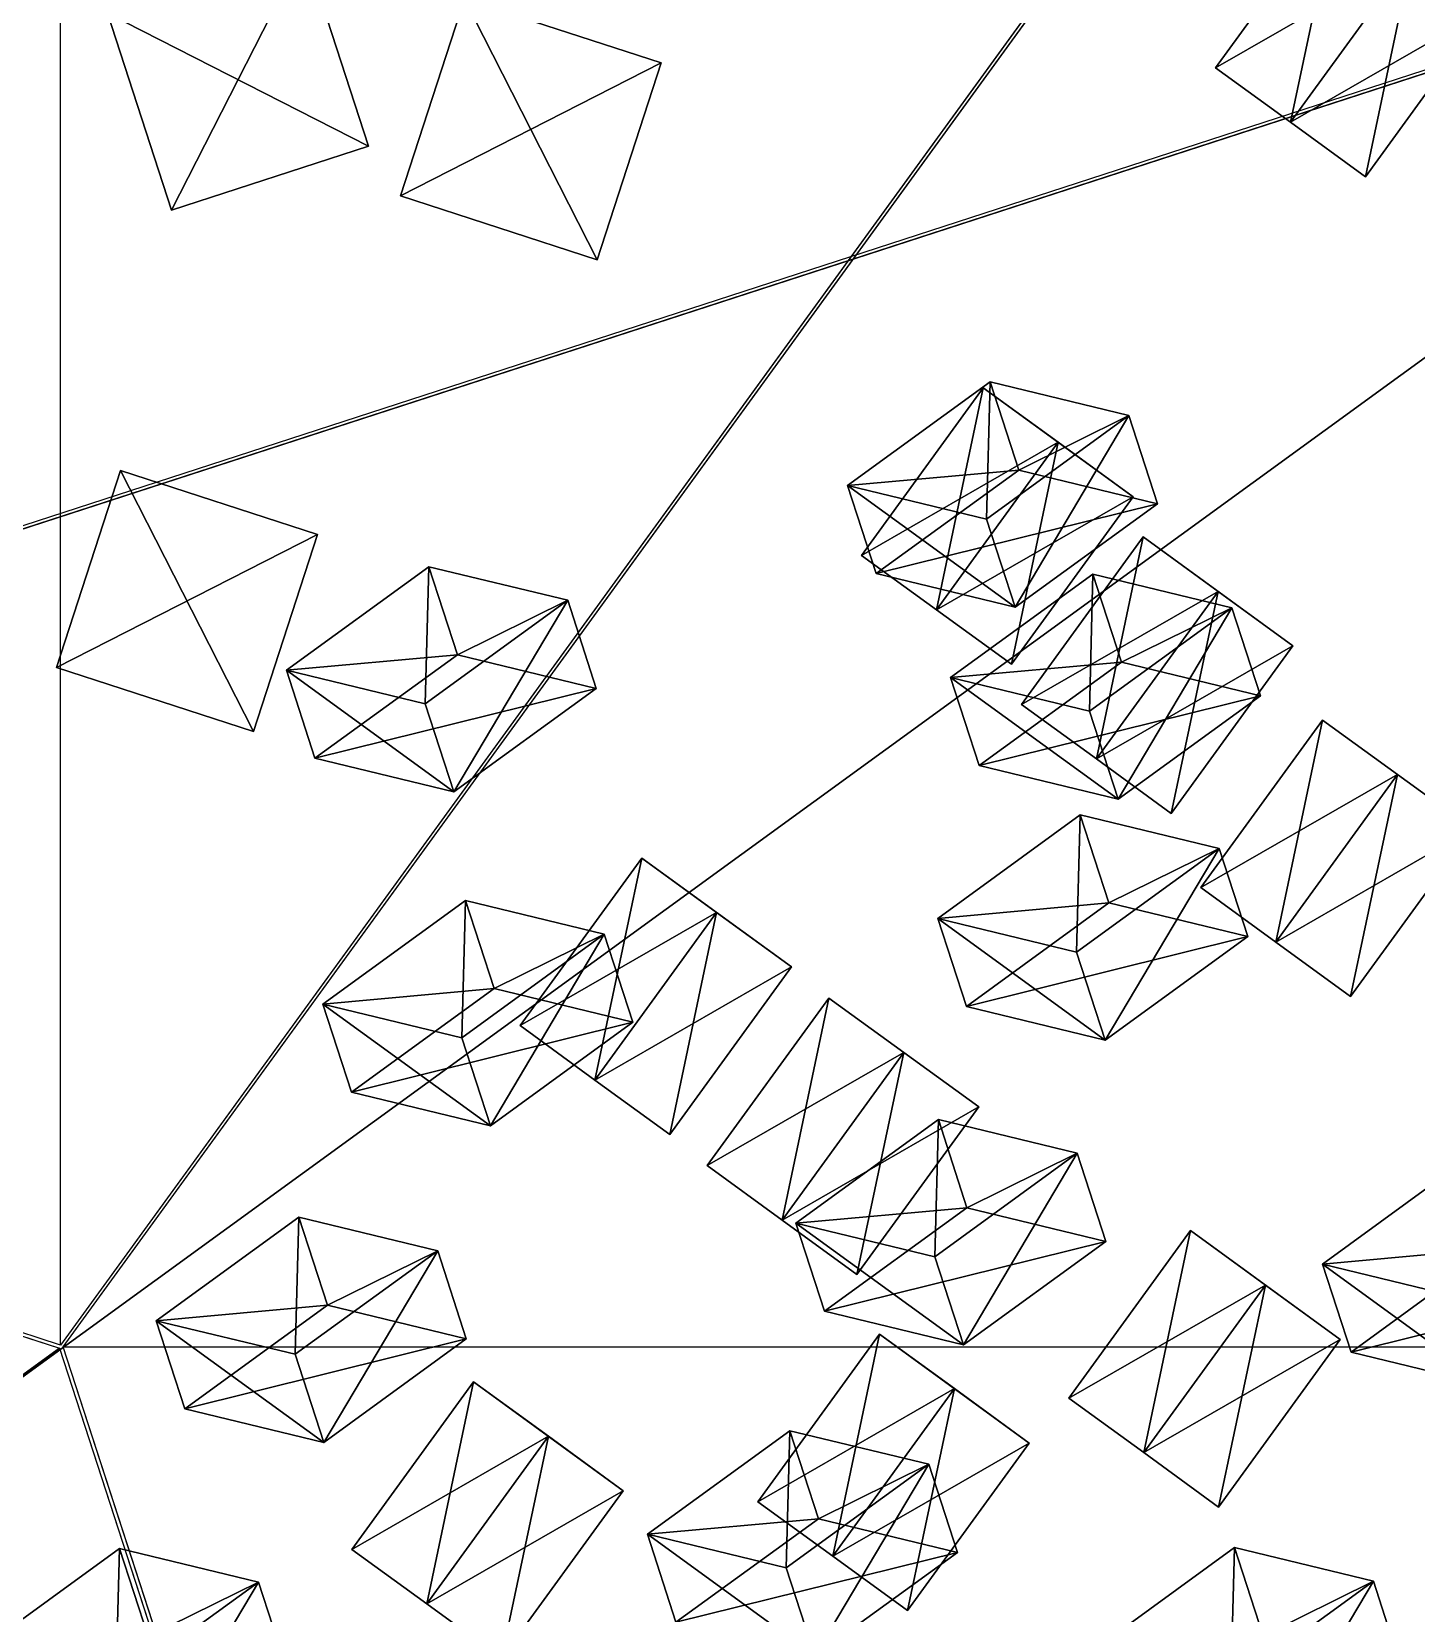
# Model space of a CAD drawing. Header units: metres. Extents: x -324 to 324, y -310 to 311.
# Drawn here: x 60.4 to 127.3, y -203.2 to -126.8 of the extents above; entities that cross this region are included whole.
import ezdxf

# ---------------------------------------------------------------- set-up
doc = ezdxf.new("R2010")
doc.units = ezdxf.units.M

msp = doc.modelspace()

# ---------------------------------------------------------------- linework, layer by layer
for p, q in [((200, 2.2904767e-05, -1262), (61.803394, -190.21127, -1262)), ((61.935287, -190.30716, -1261.8993), (200.13196, -0.09587097, -1261.8992)), ((61.803394, -190.21127, -1262), (-161.8034, -117.557014, -1262)), ((-61.803432, -190.21129, -738), (161.80338, -117.55707, -738)), ((-161.85385, -117.712006, -1261.8993), (61.75289, -190.36646, -1261.8992)), ((161.85379, -117.71214, -738.10077), (-61.75302, -190.36641, -738.10077)), ((61.75289, -190.36646, -1261.8992), (99.94637, -307.9328, -1061.904)), ((100.13975, -307.86996, -1061.9042), (61.935287, -190.30716, -1261.8993))]:
    msp.add_line(p, q)
for points in [[(61.803394, -190.21127, -1262), (61.803425, 190.21133, -1262), (200, 2.2904767e-05, -1262), (200.0001, 0.00012290476, -1261.9999)], [(261.94806, -190.3165, -938.3003), (61.935287, -190.30716, -1261.8993), (200.13196, -0.09587097, -1261.8992), (200.13206, -0.09577097, -1261.899)], [(-100.0555, -307.9384, -938.3003), (-161.85385, -117.712006, -1261.8993), (61.75289, -190.36646, -1261.8992), (61.75299, -190.36635, -1261.899)], [(161.85379, -117.71214, -738.10077), (-61.75302, -190.36641, -738.10077), (-99.94661, -307.93274, -938.09595), (-99.94651, -307.93265, -938.0958)], [(161.85379, -117.71214, -738.10077), (-99.94661, -307.93274, -938.09595), (100.05529, -307.93845, -1061.6997), (100.05539, -307.93835, -1061.6996)], [(161.85379, -117.71214, -738.10077), (100.05529, -307.93845, -1061.6997), (261.8568, -190.37567, -938.0959), (261.8569, -190.37556, -938.09576)], [(121.21862, -131.17221, -1254.5022), (117.60068, -128.54361, -1252.2659), (123.47853, -120.453445, -1252.2659), (123.47863, -120.45335, -1252.2657)], [(127.09692, -123.08236, -1243.3218), (123.47853, -120.453445, -1252.2659), (117.60068, -128.54361, -1252.2659), (117.60078, -128.5435, -1252.2657)], [(123.47853, -120.453445, -1252.2659), (127.09647, -123.08204, -1254.5022), (121.21862, -131.17221, -1254.5022), (121.21872, -131.1721, -1254.5021)], [(67.16925, -135.41093, -734.5), (64.07908, -125.90037, -734.5), (73.589645, -122.810196, -734.5), (73.589745, -122.8101, -734.4999)], [(76.67982, -132.32077, -729.5), (73.589645, -122.810196, -729.5), (64.07908, -125.90037, -729.5), (64.07918, -125.90027, -729.4999)], [(73.589645, -122.810196, -734.5), (76.67982, -132.32077, -734.5), (67.16925, -135.41093, -734.5), (67.16935, -135.41083, -734.4999)], [(76.67982, -132.32077, -734.5), (73.589645, -122.810196, -734.5), (73.589645, -122.810196, -729.5), (73.589745, -122.8101, -729.4999)], [(73.589645, -122.810196, -729.5), (76.67982, -132.32077, -729.5), (76.67982, -132.32077, -734.5), (76.67992, -132.32066, -734.4999)], [(117.60068, -128.54361, -1252.2659), (121.21906, -131.17253, -1243.3218), (127.09692, -123.08236, -1243.3218), (127.097015, -123.08226, -1243.3217)], [(124.837006, -133.80112, -1245.5581), (121.21862, -131.17221, -1254.5022), (127.09647, -123.08204, -1254.5022), (127.09657, -123.08194, -1254.5021)], [(130.71486, -125.71095, -1245.5581), (127.09692, -123.08236, -1243.3218), (121.21906, -131.17253, -1243.3218), (121.21916, -131.17242, -1243.3217)], [(127.09647, -123.08204, -1254.5022), (130.71486, -125.71095, -1245.5581), (124.837006, -133.80112, -1245.5581), (124.837105, -133.80101, -1245.558)], [(78.220184, -134.7278, -1265.5), (81.310356, -125.217224, -1265.5), (81.310356, -125.217224, -1270.5), (81.310455, -125.217125, -1270.4999)], [(81.310356, -125.217224, -1265.5), (78.220184, -134.7278, -1265.5), (87.73075, -137.81796, -1265.5), (87.73085, -137.81786, -1265.4999)], [(78.220184, -134.7278, -1270.5), (81.310356, -125.217224, -1270.5), (90.82092, -128.30739, -1270.5), (90.82102, -128.30728, -1270.4999)], [(81.310356, -125.217224, -1270.5), (78.220184, -134.7278, -1270.5), (78.220184, -134.7278, -1265.5), (78.22028, -134.72769, -1265.4999)], [(87.73075, -137.81796, -1265.5), (90.82092, -128.30739, -1265.5), (81.310356, -125.217224, -1265.5), (81.310455, -125.217125, -1265.4999)], [(90.82092, -128.30739, -1265.5), (90.82092, -128.30739, -1270.5), (81.310356, -125.217224, -1270.5), (81.310455, -125.217125, -1270.4999)], [(81.310356, -125.217224, -1270.5), (81.310356, -125.217224, -1265.5), (90.82092, -128.30739, -1265.5), (90.82102, -128.30728, -1265.4999)], [(67.16925, -135.41093, -729.5), (64.07908, -125.90037, -729.5), (64.07908, -125.90037, -734.5), (64.07918, -125.90027, -734.4999)], [(64.07908, -125.90037, -729.5), (67.16925, -135.41093, -729.5), (76.67982, -132.32077, -729.5), (76.67992, -132.32066, -729.4999)], [(64.07908, -125.90037, -734.5), (67.16925, -135.41093, -734.5), (67.16925, -135.41093, -729.5), (67.16935, -135.41083, -729.4999)], [(121.21906, -131.17253, -1243.3218), (124.837006, -133.80112, -1245.5581), (130.71486, -125.71095, -1245.5581), (130.71497, -125.71085, -1245.558)], [(90.82092, -128.30739, -1270.5), (87.73075, -137.81796, -1270.5), (78.220184, -134.7278, -1270.5), (78.22028, -134.72769, -1270.4999)], [(87.73075, -137.81796, -1270.5), (90.82092, -128.30739, -1270.5), (90.82092, -128.30739, -1265.5), (90.82102, -128.30728, -1265.4999)], [(90.82092, -128.30739, -1265.5), (87.73075, -137.81796, -1265.5), (87.73075, -137.81796, -1270.5), (87.73085, -137.81786, -1270.4999)], [(121.21906, -131.17253, -1243.3218), (117.60068, -128.54361, -1252.2659), (121.21862, -131.17221, -1254.5022), (121.21872, -131.1721, -1254.5021)], [(121.21862, -131.17221, -1254.5022), (124.837006, -133.80112, -1245.5581), (121.21906, -131.17253, -1243.3218), (121.21916, -131.17242, -1243.3217)], [(67.16925, -135.41093, -729.5), (67.16925, -135.41093, -734.5), (76.67982, -132.32077, -734.5), (76.67992, -132.32066, -734.4999)], [(76.67982, -132.32077, -734.5), (76.67982, -132.32077, -729.5), (67.16925, -135.41093, -729.5), (67.16935, -135.41083, -729.4999)], [(87.73075, -137.81796, -1270.5), (87.73075, -137.81796, -1265.5), (78.220184, -134.7278, -1265.5), (78.22028, -134.72769, -1265.4999)], [(78.220184, -134.7278, -1265.5), (78.220184, -134.7278, -1270.5), (87.73075, -137.81796, -1270.5), (87.73085, -137.81786, -1270.4999)], [(106.53025, -150.33524, -758.1329), (99.82194, -148.7103, -750.897), (106.703766, -143.71005, -745.6398), (106.703865, -143.70995, -745.63965)], [(108.0857, -147.9632, -743.4035), (106.703766, -143.71005, -745.6398), (99.82194, -148.7103, -750.897), (99.82204, -148.71019, -750.89685)], [(104.11553, -154.71257, -1254.5022), (100.49759, -152.08398, -1252.2659), (106.37544, -143.9938, -1252.2659), (106.37554, -143.9937, -1252.2657)], [(109.99383, -146.62273, -1243.3218), (106.37544, -143.9938, -1252.2659), (100.49759, -152.08398, -1252.2659), (100.49769, -152.08388, -1252.2657)], [(106.37544, -143.9938, -1252.2659), (109.993385, -146.6224, -1254.5022), (104.11553, -154.71257, -1254.5022), (104.11563, -154.71246, -1254.5021)], [(113.61177, -149.25131, -1245.5581), (109.993385, -146.6224, -1254.5022), (106.37544, -143.9938, -1252.2659), (106.37554, -143.9937, -1252.2657)], [(106.37544, -143.9938, -1252.2659), (109.99383, -146.62273, -1243.3218), (113.61177, -149.25131, -1245.5581), (113.61187, -149.2512, -1245.558)], [(106.703766, -143.71005, -745.6398), (113.41208, -145.33499, -752.8757), (106.53025, -150.33524, -758.1329), (106.53035, -150.33513, -758.13275)], [(113.41208, -145.33499, -752.8757), (106.703766, -143.71005, -745.6398), (108.0857, -147.9632, -743.4035), (108.0858, -147.96309, -743.4034)], [(107.912186, -154.58838, -755.8966), (106.53025, -150.33524, -758.1329), (113.41208, -145.33499, -752.8757), (113.41218, -145.33488, -752.87555)], [(113.41208, -145.33499, -752.8757), (114.794014, -149.58813, -750.6394), (107.912186, -154.58838, -755.8966), (107.912285, -154.58827, -755.8965)], [(108.0857, -147.9632, -743.4035), (114.794014, -149.58813, -750.6394), (113.41208, -145.33499, -752.8757), (113.41218, -145.33488, -752.87555)], [(100.49759, -152.08398, -1252.2659), (104.115974, -154.71289, -1243.3218), (109.99383, -146.62273, -1243.3218), (109.99393, -146.62262, -1243.3217)], [(107.73392, -157.34149, -1245.5581), (104.11553, -154.71257, -1254.5022), (109.993385, -146.6224, -1254.5022), (109.993484, -146.6223, -1254.5021)], [(113.61177, -149.25131, -1245.5581), (109.99383, -146.62273, -1243.3218), (104.115974, -154.71289, -1243.3218), (104.11607, -154.71278, -1243.3217)], [(109.993385, -146.6224, -1254.5022), (113.61177, -149.25131, -1245.5581), (107.73392, -157.34149, -1245.5581), (107.73402, -157.34138, -1245.558)], [(61.61821, -157.49167, -1265.5), (64.70838, -147.9811, -1265.5), (64.70838, -147.9811, -1270.5), (64.70848, -147.98099, -1270.4999)], [(64.70838, -147.9811, -1265.5), (61.61821, -157.49167, -1265.5), (71.12878, -160.58183, -1265.5), (71.128876, -160.58173, -1265.4999)], [(61.61821, -157.49167, -1270.5), (64.70838, -147.9811, -1270.5), (74.21895, -151.07126, -1270.5), (74.21905, -151.07115, -1270.4999)], [(64.70838, -147.9811, -1270.5), (61.61821, -157.49167, -1270.5), (61.61821, -157.49167, -1265.5), (61.61831, -157.49156, -1265.4999)], [(71.12878, -160.58183, -1265.5), (74.21895, -151.07126, -1265.5), (64.70838, -147.9811, -1265.5), (64.70848, -147.98099, -1265.4999)], [(74.21895, -151.07126, -1265.5), (74.21895, -151.07126, -1270.5), (64.70838, -147.9811, -1270.5), (64.70848, -147.98099, -1270.4999)], [(64.70838, -147.9811, -1270.5), (64.70838, -147.9811, -1265.5), (74.21895, -151.07126, -1265.5), (74.21905, -151.07115, -1265.4999)], [(99.82194, -148.7103, -750.897), (101.20387, -152.96344, -748.6607), (108.0857, -147.9632, -743.4035), (108.0858, -147.96309, -743.4034)], [(114.794014, -149.58813, -750.6394), (108.0857, -147.9632, -743.4035), (101.20387, -152.96344, -748.6607), (101.20397, -152.96333, -748.6606)], [(107.912186, -154.58838, -755.8966), (101.20387, -152.96344, -748.6607), (99.82194, -148.7103, -750.897), (99.82204, -148.71019, -750.89685)], [(99.82194, -148.7103, -750.897), (106.53025, -150.33524, -758.1329), (107.912186, -154.58838, -755.8966), (107.912285, -154.58827, -755.8965)], [(101.20387, -152.96344, -748.6607), (107.912186, -154.58838, -755.8966), (114.794014, -149.58813, -750.6394), (114.79411, -149.58803, -750.6393)], [(104.115974, -154.71289, -1243.3218), (107.73392, -157.34149, -1245.5581), (113.61177, -149.25131, -1245.5581), (113.61187, -149.2512, -1245.558)], [(74.21895, -151.07126, -1270.5), (71.12878, -160.58183, -1270.5), (61.61821, -157.49167, -1270.5), (61.61831, -157.49156, -1270.4999)], [(71.12878, -160.58183, -1270.5), (74.21895, -151.07126, -1270.5), (74.21895, -151.07126, -1265.5), (74.21905, -151.07115, -1265.4999)], [(74.21895, -151.07126, -1265.5), (71.12878, -160.58183, -1265.5), (71.12878, -160.58183, -1270.5), (71.128876, -160.58173, -1270.4999)], [(111.83754, -161.91438, -1233.5441), (108.2196, -159.2858, -1231.3077), (114.09745, -151.19562, -1231.3077), (114.09755, -151.19551, -1231.3076)], [(117.715836, -153.82454, -1222.3636), (114.09745, -151.19562, -1231.3077), (108.2196, -159.2858, -1231.3077), (108.219696, -159.28569, -1231.3076)], [(114.09745, -151.19562, -1231.3077), (117.71539, -153.82422, -1233.5441), (111.83754, -161.91438, -1233.5441), (111.83764, -161.91428, -1233.544)], [(121.33378, -156.45312, -1224.6), (117.71539, -153.82422, -1233.5441), (114.09745, -151.19562, -1231.3077), (114.09755, -151.19551, -1231.3076)], [(114.09745, -151.19562, -1231.3077), (117.715836, -153.82454, -1222.3636), (121.33378, -156.45312, -1224.6), (121.33388, -156.45302, -1224.5999)], [(79.421776, -159.25443, -758.34424), (72.71346, -157.62949, -751.10834), (79.59529, -152.62924, -745.85114), (79.59539, -152.62914, -745.851)], [(80.97723, -156.88239, -743.61487), (79.59529, -152.62924, -745.85114), (72.71346, -157.62949, -751.10834), (72.71356, -157.62938, -751.1082)], [(79.59529, -152.62924, -745.85114), (86.303604, -154.25418, -753.08704), (79.421776, -159.25443, -758.34424), (79.421875, -159.25432, -758.3441)], [(86.303604, -154.25418, -753.08704), (79.59529, -152.62924, -745.85114), (80.97723, -156.88239, -743.61487), (80.977325, -156.88228, -743.61475)], [(104.115974, -154.71289, -1243.3218), (100.49759, -152.08398, -1252.2659), (104.11553, -154.71257, -1254.5022), (104.11563, -154.71246, -1254.5021)], [(111.50243, -159.60863, -778.84235), (104.79412, -157.98369, -771.60645), (111.67595, -152.98344, -766.34924), (111.67605, -152.98334, -766.3491)], [(113.057884, -157.23659, -764.113), (111.67595, -152.98344, -766.34924), (104.79412, -157.98369, -771.60645), (104.79422, -157.98358, -771.6063)], [(111.67595, -152.98344, -766.34924), (118.38426, -154.60838, -773.58514), (111.50243, -159.60863, -778.84235), (111.50253, -159.60852, -778.8422)], [(118.38426, -154.60838, -773.58514), (111.67595, -152.98344, -766.34924), (113.057884, -157.23659, -764.113), (113.05798, -157.23648, -764.11285)], [(80.80371, -163.50757, -756.108), (79.421776, -159.25443, -758.34424), (86.303604, -154.25418, -753.08704), (86.3037, -154.25407, -753.0869)], [(86.303604, -154.25418, -753.08704), (87.68554, -158.50732, -750.85077), (80.80371, -163.50757, -756.108), (80.80381, -163.50746, -756.10785)], [(80.97723, -156.88239, -743.61487), (87.68554, -158.50732, -750.85077), (86.303604, -154.25418, -753.08704), (86.3037, -154.25407, -753.0869)], [(108.2196, -159.2858, -1231.3077), (111.83798, -161.9147, -1222.3636), (117.715836, -153.82454, -1222.3636), (117.715935, -153.82443, -1222.3635)], [(115.455925, -164.5433, -1224.6), (111.83754, -161.91438, -1233.5441), (117.71539, -153.82422, -1233.5441), (117.71549, -153.82411, -1233.544)], [(121.33378, -156.45312, -1224.6), (117.715836, -153.82454, -1222.3636), (111.83798, -161.9147, -1222.3636), (111.83808, -161.9146, -1222.3635)], [(117.71539, -153.82422, -1233.5441), (121.33378, -156.45312, -1224.6), (115.455925, -164.5433, -1224.6), (115.456024, -164.5432, -1224.5999)], [(104.11553, -154.71257, -1254.5022), (107.73392, -157.34149, -1245.5581), (104.115974, -154.71289, -1243.3218), (104.11607, -154.71278, -1243.3217)], [(112.88437, -163.86177, -776.6061), (111.50243, -159.60863, -778.84235), (118.38426, -154.60838, -773.58514), (118.38436, -154.60828, -773.585)], [(118.38426, -154.60838, -773.58514), (119.7662, -158.86153, -771.3489), (112.88437, -163.86177, -776.6061), (112.88447, -163.86166, -776.60596)], [(113.057884, -157.23659, -764.113), (119.7662, -158.86153, -771.3489), (118.38426, -154.60838, -773.58514), (118.38436, -154.60828, -773.585)], [(111.83798, -161.9147, -1222.3636), (115.455925, -164.5433, -1224.6), (121.33378, -156.45312, -1224.6), (121.33388, -156.45302, -1224.5999)], [(72.71346, -157.62949, -751.10834), (74.0954, -161.88263, -748.8721), (80.97723, -156.88239, -743.61487), (80.977325, -156.88228, -743.61475)], [(87.68554, -158.50732, -750.85077), (80.97723, -156.88239, -743.61487), (74.0954, -161.88263, -748.8721), (74.0955, -161.88252, -748.87195)], [(104.79412, -157.98369, -771.60645), (106.176056, -162.23683, -769.3702), (113.057884, -157.23659, -764.113), (113.05798, -157.23648, -764.11285)], [(119.7662, -158.86153, -771.3489), (113.057884, -157.23659, -764.113), (106.176056, -162.23683, -769.3702), (106.176155, -162.23672, -769.37006)], [(71.12878, -160.58183, -1270.5), (71.12878, -160.58183, -1265.5), (61.61821, -157.49167, -1265.5), (61.61831, -157.49156, -1265.4999)], [(61.61821, -157.49167, -1265.5), (61.61821, -157.49167, -1270.5), (71.12878, -160.58183, -1270.5), (71.128876, -160.58173, -1270.4999)], [(80.80371, -163.50757, -756.108), (74.0954, -161.88263, -748.8721), (72.71346, -157.62949, -751.10834), (72.71356, -157.62938, -751.1082)], [(72.71346, -157.62949, -751.10834), (79.421776, -159.25443, -758.34424), (80.80371, -163.50757, -756.108), (80.80381, -163.50746, -756.10785)], [(112.88437, -163.86177, -776.6061), (106.176056, -162.23683, -769.3702), (104.79412, -157.98369, -771.60645), (104.79422, -157.98358, -771.6063)], [(104.79412, -157.98369, -771.60645), (111.50243, -159.60863, -778.84235), (112.88437, -163.86177, -776.6061), (112.88447, -163.86166, -776.60596)], [(74.0954, -161.88263, -748.8721), (80.80371, -163.50757, -756.108), (87.68554, -158.50732, -750.85077), (87.68564, -158.50722, -750.85065)], [(106.176056, -162.23683, -769.3702), (112.88437, -163.86177, -776.6061), (119.7662, -158.86153, -771.3489), (119.7663, -158.86142, -771.34875)], [(111.83798, -161.9147, -1222.3636), (108.2196, -159.2858, -1231.3077), (111.83754, -161.91438, -1233.5441), (111.83764, -161.91428, -1233.544)], [(120.50308, -170.75658, -1209.1312), (116.88514, -168.12799, -1206.8949), (122.76299, -160.03781, -1206.8949), (122.76309, -160.0377, -1206.8948)], [(126.38138, -162.66673, -1197.9508), (122.76299, -160.03781, -1206.8949), (116.88514, -168.12799, -1206.8949), (116.88524, -168.12788, -1206.8948)], [(122.76299, -160.03781, -1206.8949), (126.380936, -162.66641, -1209.1312), (120.50308, -170.75658, -1209.1312), (120.50318, -170.75647, -1209.1311)], [(129.99933, -165.29532, -1200.1871), (126.380936, -162.66641, -1209.1312), (122.76299, -160.03781, -1206.8949), (122.76309, -160.0377, -1206.8948)], [(122.76299, -160.03781, -1206.8949), (126.38138, -162.66673, -1197.9508), (129.99933, -165.29532, -1200.1871), (129.99944, -165.29521, -1200.187)], [(111.83754, -161.91438, -1233.5441), (115.455925, -164.5433, -1224.6), (111.83798, -161.9147, -1222.3636), (111.83808, -161.9146, -1222.3635)], [(116.88514, -168.12799, -1206.8949), (120.503525, -170.7569, -1197.9508), (126.38138, -162.66673, -1197.9508), (126.38148, -162.66663, -1197.9507)], [(124.12147, -173.3855, -1200.1871), (120.50308, -170.75658, -1209.1312), (126.380936, -162.66641, -1209.1312), (126.381035, -162.6663, -1209.1311)], [(129.99933, -165.29532, -1200.1871), (126.38138, -162.66673, -1197.9508), (120.503525, -170.7569, -1197.9508), (120.503624, -170.75679, -1197.9507)], [(126.380936, -162.66641, -1209.1312), (129.99933, -165.29532, -1200.1871), (124.12147, -173.3855, -1200.1871), (124.12157, -173.38539, -1200.187)], [(110.884995, -171.23636, -800.5754), (104.17668, -169.61142, -793.3395), (111.05851, -164.61118, -788.0823), (111.05861, -164.61107, -788.08215)], [(112.440445, -168.86432, -785.846), (111.05851, -164.61118, -788.0823), (104.17668, -169.61142, -793.3395), (104.17678, -169.61131, -793.33936)], [(111.05851, -164.61118, -788.0823), (117.76682, -166.23611, -795.3182), (110.884995, -171.23636, -800.5754), (110.88509, -171.23625, -800.57526)], [(117.76682, -166.23611, -795.3182), (111.05851, -164.61118, -788.0823), (112.440445, -168.86432, -785.846), (112.440544, -168.86421, -785.8459)], [(120.503525, -170.7569, -1197.9508), (124.12147, -173.3855, -1200.1871), (129.99933, -165.29532, -1200.1871), (129.99944, -165.29521, -1200.187)], [(112.26693, -175.4895, -798.3391), (110.884995, -171.23636, -800.5754), (117.76682, -166.23611, -795.3182), (117.76692, -166.23601, -795.31805)], [(117.76682, -166.23611, -795.3182), (119.14876, -170.48926, -793.0819), (112.26693, -175.4895, -798.3391), (112.26703, -175.4894, -798.339)], [(112.440445, -168.86432, -785.846), (119.14876, -170.48926, -793.0819), (117.76682, -166.23611, -795.3182), (117.76692, -166.23601, -795.31805)], [(87.61786, -177.41966, -1254.5022), (83.999916, -174.79108, -1252.2659), (89.87777, -166.7009, -1252.2659), (89.87787, -166.70079, -1252.2657)], [(93.496155, -169.32982, -1243.3218), (89.87777, -166.7009, -1252.2659), (83.999916, -174.79108, -1252.2659), (84.000015, -174.79097, -1252.2657)], [(89.87777, -166.7009, -1252.2659), (93.49571, -169.3295, -1254.5022), (87.61786, -177.41966, -1254.5022), (87.61796, -177.41956, -1254.5021)], [(97.1141, -171.9584, -1245.5581), (93.49571, -169.3295, -1254.5022), (89.87777, -166.7009, -1252.2659), (89.87787, -166.70079, -1252.2657)], [(89.87777, -166.7009, -1252.2659), (93.496155, -169.32982, -1243.3218), (97.1141, -171.9584, -1245.5581), (97.1142, -171.9583, -1245.558)], [(81.1899, -175.37433, -790.095), (74.48159, -173.74939, -782.8591), (81.36342, -168.74915, -777.60187), (81.36352, -168.74904, -777.60175)], [(82.74535, -173.00229, -775.3656), (81.36342, -168.74915, -777.60187), (74.48159, -173.74939, -782.8591), (74.48169, -173.74928, -782.85895)], [(81.36342, -168.74915, -777.60187), (88.07173, -170.37408, -784.83777), (81.1899, -175.37433, -790.095), (81.19, -175.37422, -790.09485)], [(88.07173, -170.37408, -784.83777), (81.36342, -168.74915, -777.60187), (82.74535, -173.00229, -775.3656), (82.74545, -173.00218, -775.3655)], [(120.503525, -170.7569, -1197.9508), (116.88514, -168.12799, -1206.8949), (120.50308, -170.75658, -1209.1312), (120.50318, -170.75647, -1209.1311)], [(83.999916, -174.79108, -1252.2659), (87.6183, -177.41998, -1243.3218), (93.496155, -169.32982, -1243.3218), (93.496254, -169.32971, -1243.3217)], [(91.236244, -180.04858, -1245.5581), (87.61786, -177.41966, -1254.5022), (93.49571, -169.3295, -1254.5022), (93.49581, -169.32939, -1254.5021)], [(97.1141, -171.9584, -1245.5581), (93.496155, -169.32982, -1243.3218), (87.6183, -177.41998, -1243.3218), (87.6184, -177.41988, -1243.3217)], [(93.49571, -169.3295, -1254.5022), (97.1141, -171.9584, -1245.5581), (91.236244, -180.04858, -1245.5581), (91.23634, -180.04848, -1245.558)], [(104.17668, -169.61142, -793.3395), (105.55862, -173.86456, -791.1032), (112.440445, -168.86432, -785.846), (112.440544, -168.86421, -785.8459)], [(119.14876, -170.48926, -793.0819), (112.440445, -168.86432, -785.846), (105.55862, -173.86456, -791.1032), (105.558716, -173.86446, -791.1031)], [(112.26693, -175.4895, -798.3391), (105.55862, -173.86456, -791.1032), (104.17668, -169.61142, -793.3395), (104.17678, -169.61131, -793.33936)], [(104.17668, -169.61142, -793.3395), (110.884995, -171.23636, -800.5754), (112.26693, -175.4895, -798.3391), (112.26703, -175.4894, -798.339)], [(82.57184, -179.62747, -787.8587), (81.1899, -175.37433, -790.095), (88.07173, -170.37408, -784.83777), (88.07183, -170.37398, -784.83765)], [(88.07173, -170.37408, -784.83777), (89.45367, -174.62723, -782.6015), (82.57184, -179.62747, -787.8587), (82.57194, -179.62737, -787.8586)], [(82.74535, -173.00229, -775.3656), (89.45367, -174.62723, -782.6015), (88.07173, -170.37408, -784.83777), (88.07183, -170.37398, -784.83765)], [(105.55862, -173.86456, -791.1032), (112.26693, -175.4895, -798.3391), (119.14876, -170.48926, -793.0819), (119.14886, -170.48915, -793.0818)], [(120.50308, -170.75658, -1209.1312), (124.12147, -173.3855, -1200.1871), (120.503525, -170.7569, -1197.9508), (120.503624, -170.75679, -1197.9507)], [(87.6183, -177.41998, -1243.3218), (91.236244, -180.04858, -1245.5581), (97.1141, -171.9584, -1245.5581), (97.1142, -171.9583, -1245.558)], [(74.48159, -173.74939, -782.8591), (75.863525, -178.00253, -780.6228), (82.74535, -173.00229, -775.3656), (82.74545, -173.00218, -775.3655)], [(89.45367, -174.62723, -782.6015), (82.74535, -173.00229, -775.3656), (75.863525, -178.00253, -780.6228), (75.863625, -178.00243, -780.6227)], [(82.57184, -179.62747, -787.8587), (75.863525, -178.00253, -780.6228), (74.48159, -173.74939, -782.8591), (74.48169, -173.74928, -782.85895)], [(74.48159, -173.74939, -782.8591), (81.1899, -175.37433, -790.095), (82.57184, -179.62747, -787.8587), (82.57194, -179.62737, -787.8586)], [(96.65805, -184.17873, -1231.9319), (93.04011, -181.55014, -1229.6956), (98.91796, -173.45996, -1229.6956), (98.91806, -173.45985, -1229.6954)], [(102.53635, -176.08888, -1220.7515), (98.91796, -173.45996, -1229.6956), (93.04011, -181.55014, -1229.6956), (93.04021, -181.55003, -1229.6954)], [(98.91796, -173.45996, -1229.6956), (102.535904, -176.08856, -1231.9319), (96.65805, -184.17873, -1231.9319), (96.65815, -184.17862, -1231.9318)], [(106.15429, -178.71747, -1222.9878), (102.535904, -176.08856, -1231.9319), (98.91796, -173.45996, -1229.6956), (98.91806, -173.45985, -1229.6954)], [(98.91796, -173.45996, -1229.6956), (102.53635, -176.08888, -1220.7515), (106.15429, -178.71747, -1222.9878), (106.15439, -178.71736, -1222.9877)], [(75.863525, -178.00253, -780.6228), (82.57184, -179.62747, -787.8587), (89.45367, -174.62723, -782.6015), (89.453766, -174.62712, -782.6014)], [(87.6183, -177.41998, -1243.3218), (83.999916, -174.79108, -1252.2659), (87.61786, -177.41966, -1254.5022), (87.61796, -177.41956, -1254.5021)], [(93.04011, -181.55014, -1229.6956), (96.65849, -184.17905, -1220.7515), (102.53635, -176.08888, -1220.7515), (102.536446, -176.08878, -1220.7513)], [(100.276436, -186.80765, -1222.9878), (96.65805, -184.17873, -1231.9319), (102.535904, -176.08856, -1231.9319), (102.536, -176.08846, -1231.9318)], [(106.15429, -178.71747, -1222.9878), (102.53635, -176.08888, -1220.7515), (96.65849, -184.17905, -1220.7515), (96.65859, -184.17894, -1220.7513)], [(102.535904, -176.08856, -1231.9319), (106.15429, -178.71747, -1222.9878), (100.276436, -186.80765, -1222.9878), (100.276535, -186.80754, -1222.9877)], [(87.61786, -177.41966, -1254.5022), (91.236244, -180.04858, -1245.5581), (87.6183, -177.41998, -1243.3218), (87.6184, -177.41988, -1243.3217)], [(96.65849, -184.17905, -1220.7515), (100.276436, -186.80765, -1222.9878), (106.15429, -178.71747, -1222.9878), (106.15439, -178.71736, -1222.9877)], [(104.03285, -185.95491, -824.334), (97.32454, -184.32997, -817.0981), (104.20637, -179.32973, -811.8409), (104.20647, -179.32962, -811.84076)], [(105.5883, -183.58287, -809.6046), (104.20637, -179.32973, -811.8409), (97.32454, -184.32997, -817.0981), (97.32464, -184.32986, -817.09796)], [(104.20637, -179.32973, -811.8409), (110.91468, -180.95467, -819.0768), (104.03285, -185.95491, -824.334), (104.03295, -185.9548, -824.33386)], [(110.91468, -180.95467, -819.0768), (104.20637, -179.32973, -811.8409), (105.5883, -183.58287, -809.6046), (105.5884, -183.58276, -809.6045)], [(105.41479, -190.20805, -822.0977), (104.03285, -185.95491, -824.334), (110.91468, -180.95467, -819.0768), (110.91478, -180.95456, -819.07666)], [(110.91468, -180.95467, -819.0768), (112.296616, -185.20781, -816.8405), (105.41479, -190.20805, -822.0977), (105.41489, -190.20795, -822.0976)], [(105.5883, -183.58287, -809.6046), (112.296616, -185.20781, -816.8405), (110.91468, -180.95467, -819.0768), (110.91478, -180.95456, -819.07666)], [(96.65849, -184.17905, -1220.7515), (93.04011, -181.55014, -1229.6956), (96.65805, -184.17873, -1231.9319), (96.65815, -184.17862, -1231.9318)], [(129.46542, -187.92635, -843.7997), (122.75711, -186.3014, -836.5638), (129.63895, -181.30116, -831.3066), (129.63905, -181.30106, -831.30646)], [(131.02087, -185.5543, -829.0703), (129.63895, -181.30116, -831.3066), (122.75711, -186.3014, -836.5638), (122.75721, -186.3013, -836.56366)], [(73.140785, -190.66135, -814.19507), (66.43247, -189.0364, -806.95917), (73.3143, -184.03616, -801.70197), (73.3144, -184.03606, -801.70184)], [(74.696236, -188.2893, -799.4657), (73.3143, -184.03616, -801.70197), (66.43247, -189.0364, -806.95917), (66.43257, -189.0363, -806.95905)], [(73.3143, -184.03616, -801.70197), (80.02261, -185.6611, -808.93787), (73.140785, -190.66135, -814.19507), (73.140884, -190.66124, -814.19495)], [(80.02261, -185.6611, -808.93787), (73.3143, -184.03616, -801.70197), (74.696236, -188.2893, -799.4657), (74.696335, -188.2892, -799.4656)], [(97.32454, -184.32997, -817.0981), (98.706474, -188.58311, -814.8618), (105.5883, -183.58287, -809.6046), (105.5884, -183.58276, -809.6045)], [(112.296616, -185.20781, -816.8405), (105.5883, -183.58287, -809.6046), (98.706474, -188.58311, -814.8618), (98.70657, -188.58301, -814.8617)], [(96.65805, -184.17873, -1231.9319), (100.276436, -186.80765, -1222.9878), (96.65849, -184.17905, -1220.7515), (96.65859, -184.17894, -1220.7513)], [(105.41479, -190.20805, -822.0977), (98.706474, -188.58311, -814.8618), (97.32454, -184.32997, -817.0981), (97.32464, -184.32986, -817.09796)], [(97.32454, -184.32997, -817.0981), (104.03285, -185.95491, -824.334), (105.41479, -190.20805, -822.0977), (105.41489, -190.20795, -822.0976)], [(114.125496, -195.40544, -1190.4762), (110.50755, -192.77686, -1188.2399), (116.38541, -184.68668, -1188.2399), (116.385506, -184.68657, -1188.2397)], [(120.00379, -187.3156, -1179.2958), (116.38541, -184.68668, -1188.2399), (110.50755, -192.77686, -1188.2399), (110.50765, -192.77675, -1188.2397)], [(116.38541, -184.68668, -1188.2399), (120.00335, -187.31528, -1190.4762), (114.125496, -195.40544, -1190.4762), (114.125595, -195.40533, -1190.4761)], [(123.621735, -189.94418, -1181.5321), (120.00335, -187.31528, -1190.4762), (116.38541, -184.68668, -1188.2399), (116.385506, -184.68657, -1188.2397)], [(116.38541, -184.68668, -1188.2399), (120.00379, -187.3156, -1179.2958), (123.621735, -189.94418, -1181.5321), (123.62183, -189.94408, -1181.532)], [(98.706474, -188.58311, -814.8618), (105.41479, -190.20805, -822.0977), (112.296616, -185.20781, -816.8405), (112.296715, -185.2077, -816.8404)], [(122.75711, -186.3014, -836.5638), (124.139046, -190.55455, -834.3275), (131.02087, -185.5543, -829.0703), (131.02098, -185.5542, -829.0702)], [(137.72919, -187.17924, -836.3062), (131.02087, -185.5543, -829.0703), (124.139046, -190.55455, -834.3275), (124.139145, -190.55444, -834.3274)], [(74.52272, -194.91449, -811.9588), (73.140785, -190.66135, -814.19507), (80.02261, -185.6611, -808.93787), (80.02271, -185.661, -808.93774)], [(80.02261, -185.6611, -808.93787), (81.40455, -189.91425, -806.7016), (74.52272, -194.91449, -811.9588), (74.52282, -194.91438, -811.9587)], [(74.696236, -188.2893, -799.4657), (81.40455, -189.91425, -806.7016), (80.02261, -185.6611, -808.93787), (80.02271, -185.661, -808.93774)], [(130.84735, -192.17949, -841.5634), (124.139046, -190.55455, -834.3275), (122.75711, -186.3014, -836.5638), (122.75721, -186.3013, -836.56366)], [(122.75711, -186.3014, -836.5638), (129.46542, -187.92635, -843.7997), (130.84735, -192.17949, -841.5634), (130.84746, -192.17938, -841.5633)], [(110.50755, -192.77686, -1188.2399), (114.12594, -195.40576, -1179.2958), (120.00379, -187.3156, -1179.2958), (120.00389, -187.31549, -1179.2957)], [(117.74388, -198.03436, -1181.5321), (114.125496, -195.40544, -1190.4762), (120.00335, -187.31528, -1190.4762), (120.00345, -187.31517, -1190.4761)], [(123.621735, -189.94418, -1181.5321), (120.00379, -187.3156, -1179.2958), (114.12594, -195.40576, -1179.2958), (114.12604, -195.40565, -1179.2957)], [(120.00335, -187.31528, -1190.4762), (123.621735, -189.94418, -1181.5321), (117.74388, -198.03436, -1181.5321), (117.74398, -198.03426, -1181.532)], [(124.139046, -190.55455, -834.3275), (130.84735, -192.17949, -841.5634), (137.72919, -187.17924, -836.3062), (137.7293, -187.17914, -836.3061)], [(66.43247, -189.0364, -806.95917), (67.81441, -193.28955, -804.7229), (74.696236, -188.2893, -799.4657), (74.696335, -188.2892, -799.4656)], [(81.40455, -189.91425, -806.7016), (74.696236, -188.2893, -799.4657), (67.81441, -193.28955, -804.7229), (67.81451, -193.28944, -804.7228)], [(74.52272, -194.91449, -811.9588), (67.81441, -193.28955, -804.7229), (66.43247, -189.0364, -806.95917), (66.43257, -189.0363, -806.95905)], [(66.43247, -189.0364, -806.95917), (73.140785, -190.66135, -814.19507), (74.52272, -194.91449, -811.9588), (74.52282, -194.91438, -811.9587)], [(67.81441, -193.28955, -804.7229), (74.52272, -194.91449, -811.9588), (81.40455, -189.91425, -806.7016), (81.40465, -189.91414, -806.7015)], [(99.10388, -200.40598, -1208.9009), (95.48594, -197.77739, -1206.6646), (101.36379, -189.68721, -1206.6646), (101.36389, -189.6871, -1206.6644)], [(104.98218, -192.31613, -1197.7205), (101.36379, -189.68721, -1206.6646), (95.48594, -197.77739, -1206.6646), (95.48604, -197.77728, -1206.6644)], [(101.36379, -189.68721, -1206.6646), (104.981735, -192.31581, -1208.9009), (99.10388, -200.40598, -1208.9009), (99.10398, -200.40587, -1208.9008)], [(108.60012, -194.94472, -1199.9568), (104.981735, -192.31581, -1208.9009), (101.36379, -189.68721, -1206.6646), (101.36389, -189.6871, -1206.6644)], [(101.36379, -189.68721, -1206.6646), (104.98218, -192.31613, -1197.7205), (108.60012, -194.94472, -1199.9568), (108.60022, -194.94461, -1199.9567)], [(114.12594, -195.40576, -1179.2958), (117.74388, -198.03436, -1181.5321), (123.621735, -189.94418, -1181.5321), (123.62183, -189.94408, -1181.532)], [(-100.0555, -307.9384, -938.3003), (61.75289, -190.36646, -1261.8992), (99.94637, -307.9328, -1061.904), (99.94647, -307.9327, -1061.9039)], [(261.94806, -190.3165, -938.3003), (100.13975, -307.86996, -1061.9042), (61.935287, -190.30716, -1261.8993), (61.935387, -190.30705, -1261.8992)], [(79.493576, -202.70921, -1237.9199), (75.87563, -200.08063, -1235.6836), (81.75349, -191.99045, -1235.6836), (81.753586, -191.99034, -1235.6835)], [(85.37187, -194.61937, -1226.7395), (81.75349, -191.99045, -1235.6836), (75.87563, -200.08063, -1235.6836), (75.87573, -200.08052, -1235.6835)], [(81.75349, -191.99045, -1235.6836), (85.37143, -194.61905, -1237.9199), (79.493576, -202.70921, -1237.9199), (79.493675, -202.7091, -1237.9198)], [(88.989815, -197.24796, -1228.9758), (85.37143, -194.61905, -1237.9199), (81.75349, -191.99045, -1235.6836), (81.753586, -191.99034, -1235.6835)], [(81.75349, -191.99045, -1235.6836), (85.37187, -194.61937, -1226.7395), (88.989815, -197.24796, -1228.9758), (88.989914, -197.24785, -1228.9757)], [(95.48594, -197.77739, -1206.6646), (99.104324, -200.4063, -1197.7205), (104.98218, -192.31613, -1197.7205), (104.98228, -192.31602, -1197.7203)], [(102.72227, -203.0349, -1199.9568), (99.10388, -200.40598, -1208.9009), (104.981735, -192.31581, -1208.9009), (104.981834, -192.3157, -1208.9008)], [(108.60012, -194.94472, -1199.9568), (104.98218, -192.31613, -1197.7205), (99.104324, -200.4063, -1197.7205), (99.10442, -200.40619, -1197.7203)], [(104.981735, -192.31581, -1208.9009), (108.60012, -194.94472, -1199.9568), (102.72227, -203.0349, -1199.9568), (102.72237, -203.03479, -1199.9567)], [(114.12594, -195.40576, -1179.2958), (110.50755, -192.77686, -1188.2399), (114.125496, -195.40544, -1190.4762), (114.125595, -195.40533, -1190.4761)], [(75.87563, -200.08063, -1235.6836), (79.49402, -202.70953, -1226.7395), (85.37187, -194.61937, -1226.7395), (85.37197, -194.61926, -1226.7394)], [(83.11196, -205.33813, -1228.9758), (79.493576, -202.70921, -1237.9199), (85.37143, -194.61905, -1237.9199), (85.37153, -194.61894, -1237.9198)], [(88.989815, -197.24796, -1228.9758), (85.37187, -194.61937, -1226.7395), (79.49402, -202.70953, -1226.7395), (79.49412, -202.70943, -1226.7394)], [(85.37143, -194.61905, -1237.9199), (88.989815, -197.24796, -1228.9758), (83.11196, -205.33813, -1228.9758), (83.11206, -205.33803, -1228.9757)], [(96.85995, -200.97346, -848.4649), (90.151634, -199.34853, -841.229), (97.03346, -194.34828, -835.9718), (97.03356, -194.34818, -835.9717)], [(98.4154, -198.60143, -833.73553), (97.03346, -194.34828, -835.9718), (90.151634, -199.34853, -841.229), (90.15173, -199.34842, -841.2289)], [(97.03346, -194.34828, -835.9718), (103.741776, -195.97322, -843.2077), (96.85995, -200.97346, -848.4649), (96.86005, -200.97336, -848.4648)], [(103.741776, -195.97322, -843.2077), (97.03346, -194.34828, -835.9718), (98.4154, -198.60143, -833.73553), (98.4155, -198.60132, -833.7354)], [(99.104324, -200.4063, -1197.7205), (102.72227, -203.0349, -1199.9568), (108.60012, -194.94472, -1199.9568), (108.60022, -194.94461, -1199.9567)], [(114.125496, -195.40544, -1190.4762), (117.74388, -198.03436, -1181.5321), (114.12594, -195.40576, -1179.2958), (114.12604, -195.40565, -1179.2957)], [(98.24188, -205.22661, -846.22864), (96.85995, -200.97346, -848.4649), (103.741776, -195.97322, -843.2077), (103.741875, -195.97311, -843.2076)], [(103.741776, -195.97322, -843.2077), (105.12371, -200.22636, -840.97144), (98.24188, -205.22661, -846.22864), (98.24198, -205.2265, -846.2285)], [(98.4154, -198.60143, -833.73553), (105.12371, -200.22636, -840.97144), (103.741776, -195.97322, -843.2077), (103.741875, -195.97311, -843.2076)], [(79.49402, -202.70953, -1226.7395), (83.11196, -205.33813, -1228.9758), (88.989815, -197.24796, -1228.9758), (88.989914, -197.24785, -1228.9757)], [(99.104324, -200.4063, -1197.7205), (95.48594, -197.77739, -1206.6646), (99.10388, -200.40598, -1208.9009), (99.10398, -200.40587, -1208.9008)], [(90.151634, -199.34853, -841.229), (91.53357, -203.60167, -838.99274), (98.4154, -198.60143, -833.73553), (98.4155, -198.60132, -833.7354)], [(105.12371, -200.22636, -840.97144), (98.4154, -198.60143, -833.73553), (91.53357, -203.60167, -838.99274), (91.53367, -203.60156, -838.9926)], [(64.48203, -206.6591, -839.27014), (57.77372, -205.03416, -832.03424), (64.65555, -200.03392, -826.77704), (64.65565, -200.03381, -826.7769)], [(66.03748, -204.28706, -824.5408), (64.65555, -200.03392, -826.77704), (57.77372, -205.03416, -832.03424), (57.77382, -205.03406, -832.0341)], [(64.65555, -200.03392, -826.77704), (71.36386, -201.65886, -834.01294), (64.48203, -206.6591, -839.27014), (64.48213, -206.659, -839.27)], [(71.36386, -201.65886, -834.01294), (64.65555, -200.03392, -826.77704), (66.03748, -204.28706, -824.5408), (66.03758, -204.28696, -824.54065)], [(79.49402, -202.70953, -1226.7395), (75.87563, -200.08063, -1235.6836), (79.493576, -202.70921, -1237.9199), (79.493675, -202.7091, -1237.9198)], [(98.24188, -205.22661, -846.22864), (91.53357, -203.60167, -838.99274), (90.151634, -199.34853, -841.229), (90.15173, -199.34842, -841.2289)], [(90.151634, -199.34853, -841.229), (96.85995, -200.97346, -848.4649), (98.24188, -205.22661, -846.22864), (98.24198, -205.2265, -846.2285)], [(118.33707, -206.62216, -872.48004), (111.62875, -204.99722, -865.24414), (118.51058, -199.99698, -859.98694), (118.51068, -199.99687, -859.9868)], [(119.89252, -204.25012, -857.7507), (118.51058, -199.99698, -859.98694), (111.62875, -204.99722, -865.24414), (111.62885, -204.99712, -865.244)], [(118.51058, -199.99698, -859.98694), (125.218895, -201.62192, -867.22284), (118.33707, -206.62216, -872.48004), (118.337166, -206.62206, -872.4799)], [(125.218895, -201.62192, -867.22284), (118.51058, -199.99698, -859.98694), (119.89252, -204.25012, -857.7507), (119.89262, -204.25002, -857.75055)], [(91.53357, -203.60167, -838.99274), (98.24188, -205.22661, -846.22864), (105.12371, -200.22636, -840.97144), (105.12381, -200.22626, -840.9713)], [(99.10388, -200.40598, -1208.9009), (102.72227, -203.0349, -1199.9568), (99.104324, -200.4063, -1197.7205), (99.10442, -200.40619, -1197.7203)], [(119.719, -210.8753, -870.2438), (118.33707, -206.62216, -872.48004), (125.218895, -201.62192, -867.22284), (125.218994, -201.62181, -867.2227)], [(125.218895, -201.62192, -867.22284), (126.60083, -205.87506, -864.9866), (119.719, -210.8753, -870.2438), (119.7191, -210.8752, -870.24365)], [(119.89252, -204.25012, -857.7507), (126.60083, -205.87506, -864.9866), (125.218895, -201.62192, -867.22284), (125.218994, -201.62181, -867.2227)], [(65.86397, -210.91225, -837.0339), (64.48203, -206.6591, -839.27014), (71.36386, -201.65886, -834.01294), (71.36396, -201.65875, -834.0128)], [(71.36386, -201.65886, -834.01294), (72.7458, -205.912, -831.7767), (65.86397, -210.91225, -837.0339), (65.86407, -210.91214, -837.03375)], [(66.03748, -204.28706, -824.5408), (72.7458, -205.912, -831.7767), (71.36386, -201.65886, -834.01294), (71.36396, -201.65875, -834.0128)], [(79.493576, -202.70921, -1237.9199), (83.11196, -205.33813, -1228.9758), (79.49402, -202.70953, -1226.7395), (79.49412, -202.70943, -1226.7394)]]:
    msp.add_3dface(points)

doc.saveas('drawing.dxf')
